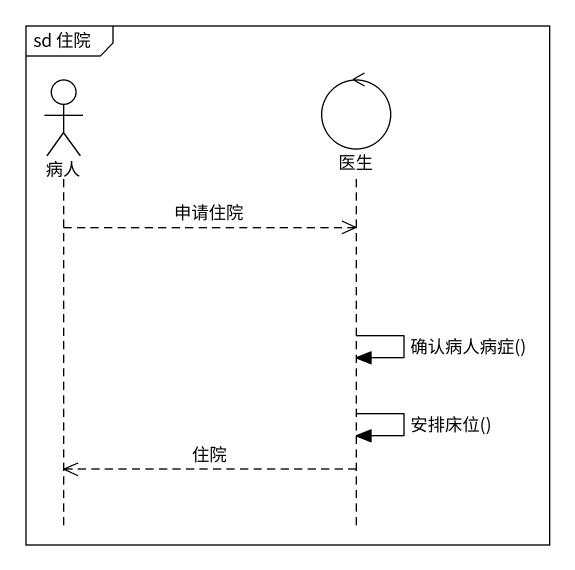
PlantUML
@startuml
mainframe sd 住院
hide footbox
actor 病人
control 医生

病人 -->> 医生 : 申请住院
医生 -> 医生 : 确认病人病症()
医生 -> 医生 : 安排床位()
医生 -->> 病人 : 住院
@enduml
